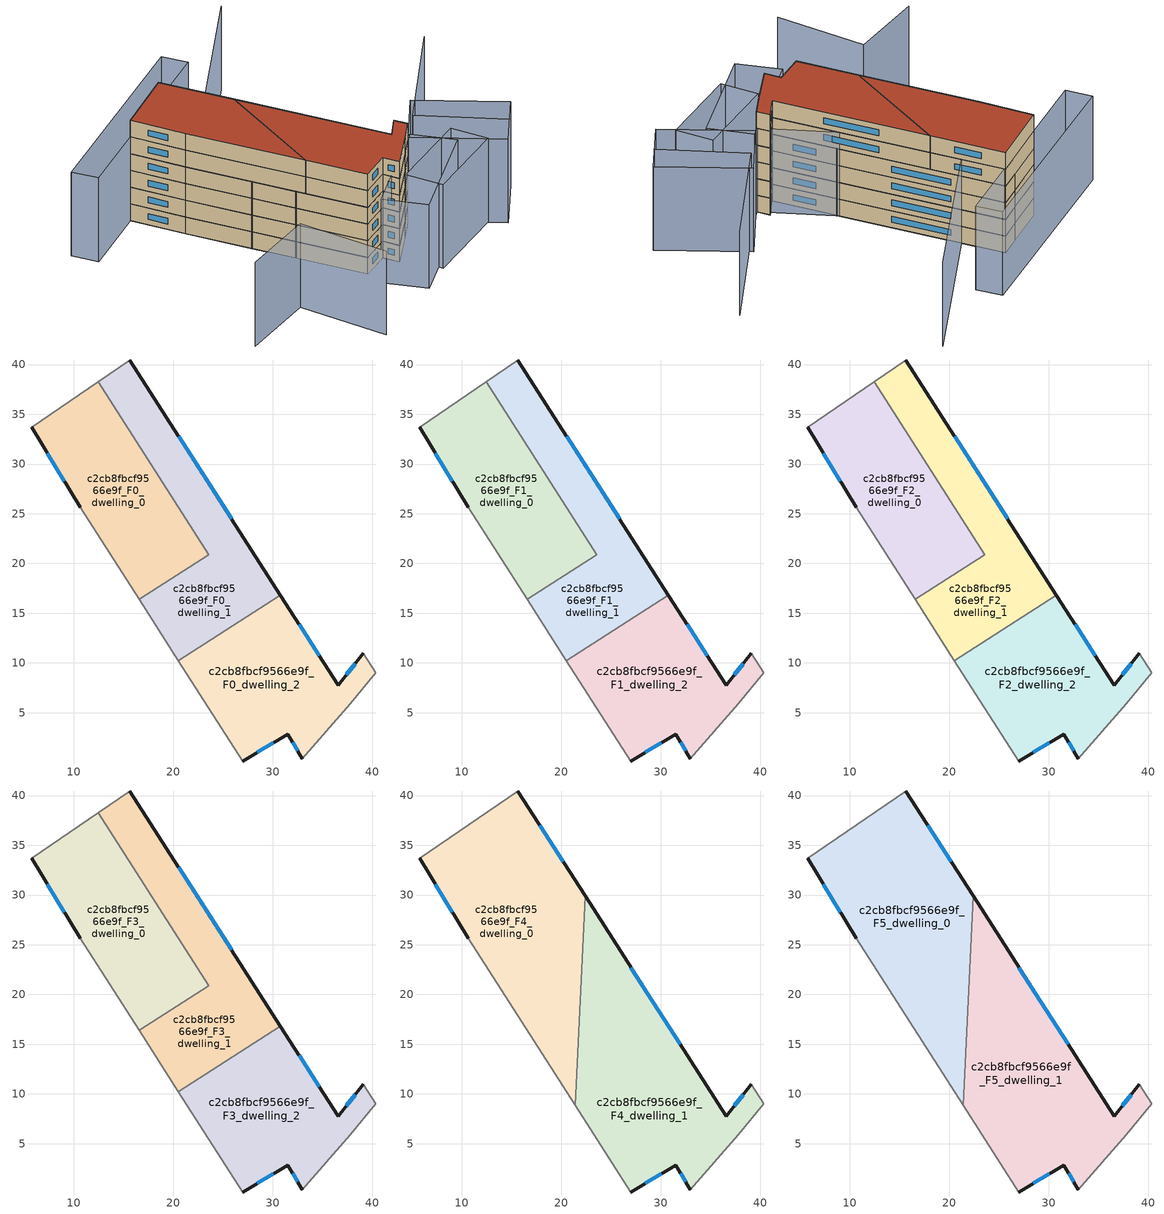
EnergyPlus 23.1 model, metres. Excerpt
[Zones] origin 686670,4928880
c2cb8fbcf9566e9f_F0_dwelling_0
 floor ground (EU_floor_Construction): 23.59,20.9 12.45,38.26 5.78,33.7 10.64,25.66 16.57,16.39 z0
 wall outside (EU_wall_Construction): 10.64,25.66 5.78,33.7 z0:3
 wall adiabatic (EU_wall_Construction): 5.78,33.7 12.45,38.26 / 16.57,16.39 10.64,25.66 z0:3
 wall to c2cb8fbcf9566e9f_F0_dwelling_1 (EU_wall_Construction): 12.45,38.26 23.59,20.9 16.57,16.39 z0:3
 window (EU_Window_Construction): 9.06,28.27 7.36,31.08 z0.98:2.02
c2cb8fbcf9566e9f_F0_dwelling_1
 floor ground (EU_floor_Construction): 30.8,16.82 15.66,40.46 12.45,38.26 23.59,20.9 16.57,16.39 20.52,10.23 z0
 wall outside (EU_wall_Construction): 15.66,40.46 30.8,16.82 z0:3
 wall adiabatic (EU_wall_Construction): 12.45,38.26 15.66,40.46 / 20.52,10.23 16.57,16.39 z0:3
 wall to c2cb8fbcf9566e9f_F0_dwelling_2 (EU_wall_Construction): 30.8,16.82 20.52,10.23 z0:3
 window (EU_Window_Construction): 20.59,32.77 25.88,24.5 z0.98:2.02
c2cb8fbcf9566e9f_F0_dwelling_2
 floor ground (EU_floor_Construction): 37.79,5.89 40.38,9.02 39.11,10.99 36.59,7.77 30.8,16.82 20.52,10.23 26.98,0.14 31.54,2.83 32.99,0.36 z0
 wall outside (EU_wall_Construction): 30.8,16.82 36.59,7.77 39.11,10.99 / 32.99,0.36 31.54,2.83 26.98,0.14 z0:3
 wall adiabatic (EU_wall_Construction): 39.11,10.99 40.38,9.02 37.79,5.89 32.99,0.36 / 26.98,0.14 20.52,10.23 z0:3
 window (EU_Window_Construction): 32.68,13.87 34.71,10.71 / 37.41,8.82 38.29,9.94 / 32.52,1.16 32.01,2.02 / 30.06,1.95 28.46,1.01 z0.98:2.02
c2cb8fbcf9566e9f_F1_dwelling_0
 floor to c2cb8fbcf9566e9f_F0_dwelling_0 (EU_floor_Construction): 23.59,20.9 12.45,38.26 5.78,33.7 10.64,25.66 16.57,16.39 z3
 wall outside (EU_wall_Construction): 10.64,25.66 5.78,33.7 z3:6
 wall adiabatic (EU_wall_Construction): 5.78,33.7 12.45,38.26 / 16.57,16.39 10.64,25.66 z3:6
 wall to c2cb8fbcf9566e9f_F1_dwelling_1 (EU_wall_Construction): 12.45,38.26 23.59,20.9 16.57,16.39 z3:6
 window (EU_Window_Construction): 9.06,28.27 7.36,31.08 z3.98:5.02
c2cb8fbcf9566e9f_F1_dwelling_1
 floor to c2cb8fbcf9566e9f_F0_dwelling_1 (EU_floor_Construction): 30.8,16.82 15.66,40.46 12.45,38.26 23.59,20.9 16.57,16.39 20.52,10.23 z3
 wall outside (EU_wall_Construction): 15.66,40.46 30.8,16.82 z3:6
 wall adiabatic (EU_wall_Construction): 12.45,38.26 15.66,40.46 / 20.52,10.23 16.57,16.39 z3:6
 wall to c2cb8fbcf9566e9f_F1_dwelling_2 (EU_wall_Construction): 30.8,16.82 20.52,10.23 z3:6
 window (EU_Window_Construction): 20.59,32.77 25.88,24.5 z3.98:5.02
c2cb8fbcf9566e9f_F1_dwelling_2
 floor to c2cb8fbcf9566e9f_F0_dwelling_2 (EU_floor_Construction): 37.79,5.89 40.38,9.02 39.11,10.99 36.59,7.77 30.8,16.82 20.52,10.23 26.98,0.14 31.54,2.83 32.99,0.36 z3
 wall outside (EU_wall_Construction): 30.8,16.82 36.59,7.77 39.11,10.99 / 32.99,0.36 31.54,2.83 26.98,0.14 z3:6
 wall adiabatic (EU_wall_Construction): 39.11,10.99 40.38,9.02 37.79,5.89 32.99,0.36 / 26.98,0.14 20.52,10.23 z3:6
 window (EU_Window_Construction): 32.68,13.87 34.71,10.71 / 37.41,8.82 38.29,9.94 / 32.52,1.16 32.01,2.02 / 30.06,1.95 28.46,1.01 z3.98:5.02
c2cb8fbcf9566e9f_F2_dwelling_0
 floor to c2cb8fbcf9566e9f_F1_dwelling_0 (EU_floor_Construction): 23.59,20.9 12.45,38.26 5.78,33.7 10.64,25.66 16.57,16.39 z6
 wall outside (EU_wall_Construction): 10.64,25.66 5.78,33.7 z6:9
 wall adiabatic (EU_wall_Construction): 5.78,33.7 12.45,38.26 / 16.57,16.39 10.64,25.66 z6:9
 wall to c2cb8fbcf9566e9f_F2_dwelling_1 (EU_wall_Construction): 12.45,38.26 23.59,20.9 16.57,16.39 z6:9
 window (EU_Window_Construction): 9.06,28.27 7.36,31.08 z6.98:8.02
c2cb8fbcf9566e9f_F2_dwelling_1
 floor to c2cb8fbcf9566e9f_F1_dwelling_1 (EU_floor_Construction): 30.8,16.82 15.66,40.46 12.45,38.26 23.59,20.9 16.57,16.39 20.52,10.23 z6
 wall outside (EU_wall_Construction): 15.66,40.46 30.8,16.82 z6:9
 wall adiabatic (EU_wall_Construction): 12.45,38.26 15.66,40.46 / 20.52,10.23 16.57,16.39 z6:9
 wall to c2cb8fbcf9566e9f_F2_dwelling_2 (EU_wall_Construction): 30.8,16.82 20.52,10.23 z6:9
 window (EU_Window_Construction): 20.59,32.77 25.88,24.5 z6.98:8.02
c2cb8fbcf9566e9f_F2_dwelling_2
 floor to c2cb8fbcf9566e9f_F1_dwelling_2 (EU_floor_Construction): 37.79,5.89 40.38,9.02 39.11,10.99 36.59,7.77 30.8,16.82 20.52,10.23 26.98,0.14 31.54,2.83 32.99,0.36 z6
 wall outside (EU_wall_Construction): 30.8,16.82 36.59,7.77 39.11,10.99 / 32.99,0.36 31.54,2.83 26.98,0.14 z6:9
 wall adiabatic (EU_wall_Construction): 39.11,10.99 40.38,9.02 37.79,5.89 32.99,0.36 / 26.98,0.14 20.52,10.23 z6:9
 window (EU_Window_Construction): 32.68,13.87 34.71,10.71 / 37.41,8.82 38.29,9.94 / 32.52,1.16 32.01,2.02 / 30.06,1.95 28.46,1.01 z6.98:8.02
c2cb8fbcf9566e9f_F3_dwelling_0
 floor to c2cb8fbcf9566e9f_F2_dwelling_0 (EU_floor_Construction): 23.59,20.9 12.45,38.26 5.78,33.7 10.64,25.66 16.57,16.39 z9
 wall outside (EU_wall_Construction): 10.64,25.66 5.78,33.7 z9:12
 wall adiabatic (EU_wall_Construction): 5.78,33.7 12.45,38.26 / 16.57,16.39 10.64,25.66 z9:12
 wall to c2cb8fbcf9566e9f_F3_dwelling_1 (EU_wall_Construction): 12.45,38.26 23.59,20.9 16.57,16.39 z9:12
 window (EU_Window_Construction): 9.06,28.27 7.36,31.08 z9.98:11.02
c2cb8fbcf9566e9f_F3_dwelling_1
 floor to c2cb8fbcf9566e9f_F2_dwelling_1 (EU_floor_Construction): 30.8,16.82 15.66,40.46 12.45,38.26 23.59,20.9 16.57,16.39 20.52,10.23 z9
 wall outside (EU_wall_Construction): 15.66,40.46 30.8,16.82 z9:12
 wall adiabatic (EU_wall_Construction): 12.45,38.26 15.66,40.46 / 20.52,10.23 16.57,16.39 z9:12
 wall to c2cb8fbcf9566e9f_F3_dwelling_2 (EU_wall_Construction): 30.8,16.82 20.52,10.23 z9:12
 window (EU_Window_Construction): 20.59,32.77 25.88,24.5 z9.98:11.02
c2cb8fbcf9566e9f_F3_dwelling_2
 floor to c2cb8fbcf9566e9f_F2_dwelling_2 (EU_floor_Construction): 37.79,5.89 40.38,9.02 39.11,10.99 36.59,7.77 30.8,16.82 20.52,10.23 26.98,0.14 31.54,2.83 32.99,0.36 z9
 wall outside (EU_wall_Construction): 30.8,16.82 36.59,7.77 39.11,10.99 / 32.99,0.36 31.54,2.83 26.98,0.14 z9:12
 wall adiabatic (EU_wall_Construction): 39.11,10.99 40.38,9.02 37.79,5.89 32.99,0.36 / 26.98,0.14 20.52,10.23 z9:12
 window (EU_Window_Construction): 32.68,13.87 34.71,10.71 / 37.41,8.82 38.29,9.94 / 32.52,1.16 32.01,2.02 / 30.06,1.95 28.46,1.01 z9.98:11.02
c2cb8fbcf9566e9f_F4_dwelling_0
 floor to c2cb8fbcf9566e9f_F3_dwelling_0 (EU_floor_Construction): 21.94,19.83 22.1,23.23 12.45,38.26 5.78,33.7 10.64,25.66 16.57,16.39 z12
 floor to c2cb8fbcf9566e9f_F3_dwelling_1 (EU_floor_Construction): 21.51,10.86 21.94,19.83 16.57,16.39 20.52,10.23 z12; 22.1,23.23 22.41,29.91 15.66,40.46 12.45,38.26 z12
 floor to c2cb8fbcf9566e9f_F3_dwelling_2 (EU_floor_Construction): 21.41,8.84 21.51,10.86 20.52,10.23 z12
 wall outside (EU_wall_Construction): 15.66,40.46 22.42,29.91 / 10.64,25.66 5.78,33.7 z12:15
 wall to c2cb8fbcf9566e9f_F4_dwelling_1 (EU_wall_Construction): 22.42,29.91 21.41,8.84 z12:15
 wall adiabatic (EU_wall_Construction): 21.41,8.84 10.64,25.66 / 5.78,33.7 15.66,40.46 z12:15
 window (EU_Window_Construction): 17.86,37.03 20.22,33.34 / 9.06,28.27 7.36,31.08 z12.98:14.02
c2cb8fbcf9566e9f_F4_dwelling_1
 floor to c2cb8fbcf9566e9f_F3_dwelling_1 (EU_floor_Construction): 30.8,16.82 22.41,29.91 22.1,23.23 23.59,20.9 21.94,19.83 21.51,10.86 z12
 floor to c2cb8fbcf9566e9f_F3_dwelling_2 (EU_floor_Construction): 37.79,5.89 40.38,9.02 39.11,10.99 36.59,7.77 30.8,16.82 21.51,10.86 21.41,8.84 26.98,0.14 31.54,2.83 32.99,0.36 z12
 floor to c2cb8fbcf9566e9f_F3_dwelling_0 (EU_floor_Construction): 23.59,20.9 22.1,23.23 21.94,19.83 z12
 wall outside (EU_wall_Construction): 22.42,29.91 36.59,7.77 39.11,10.99 / 32.99,0.36 31.54,2.83 26.98,0.14 z12:15
 wall adiabatic (EU_wall_Construction): 26.98,0.14 21.41,8.84 / 39.11,10.99 40.38,9.02 37.79,5.89 32.99,0.36 z12:15
 window (EU_Window_Construction): 27.03,22.71 31.98,14.97 / 37.41,8.82 38.29,9.94 / 32.52,1.16 32.01,2.02 / 30.06,1.95 28.46,1.01 z12.98:14.02
c2cb8fbcf9566e9f_F5_dwelling_0
 floor to c2cb8fbcf9566e9f_F4_dwelling_0 (EU_floor_Construction): 21.41,8.84 22.42,29.91 15.66,40.46 5.78,33.7 10.64,25.66 z15
 wall outside (EU_wall_Construction): 15.66,40.46 22.42,29.91 / 10.64,25.66 5.78,33.7 z15:18
 wall to c2cb8fbcf9566e9f_F5_dwelling_1 (EU_wall_Construction): 22.42,29.91 21.41,8.84 z15:18
 wall adiabatic (EU_wall_Construction): 21.41,8.84 10.64,25.66 / 5.78,33.7 15.66,40.46 z15:18
 window (EU_Window_Construction): 17.86,37.03 20.22,33.34 / 9.06,28.27 7.36,31.08 z15.98:17.02
 roof outside (EU_roof_Construction): 15.66,40.46 22.42,29.91 21.41,8.84 10.64,25.66 5.78,33.7 z18
c2cb8fbcf9566e9f_F5_dwelling_1
 floor to c2cb8fbcf9566e9f_F4_dwelling_1 (EU_floor_Construction): 37.79,5.89 40.38,9.02 39.11,10.99 36.59,7.77 22.42,29.91 21.41,8.84 26.98,0.14 31.54,2.83 32.99,0.36 z15
 wall outside (EU_wall_Construction): 22.42,29.91 36.59,7.77 39.11,10.99 / 32.99,0.36 31.54,2.83 26.98,0.14 z15:18
 wall adiabatic (EU_wall_Construction): 26.98,0.14 21.41,8.84 / 39.11,10.99 40.38,9.02 37.79,5.89 32.99,0.36 z15:18
 window (EU_Window_Construction): 27.03,22.71 31.98,14.97 / 37.41,8.82 38.29,9.94 / 32.52,1.16 32.01,2.02 / 30.06,1.95 28.46,1.01 z15.98:17.02
 roof outside (EU_roof_Construction): 22.42,29.91 36.59,7.77 39.11,10.99 40.38,9.02 37.79,5.89 32.99,0.36 31.54,2.83 26.98,0.14 21.41,8.84 z18
shading: 0.9,-7.49 12.96,-2.02 / 12.96,-2.02 19.32,-16.04 / 56.7,5.29 45.11,14.62 / 45.11,14.62 59.55,32.58 / 40.38,9.02 15.68,29.49 / 15.68,29.49 38.96,57.57 / 50.89,2.46 37.54,-4.86 / 37.54,-4.86 34.42,0.83 / 34.42,0.83 47.76,8.16 / 47.76,8.16 50.89,2.46 / 27.29,-3 41.57,10.28 / 41.57,10.28 46.72,4.75 / 46.72,4.75 32.44,-8.53 / 32.44,-8.53 27.29,-3 / 47.32,18.46 59.72,9.42 / 59.72,9.42 53.28,0.57 / 53.28,0.57 40.88,9.61 / 40.88,9.61 47.32,18.46 / -7.44,30.21 23,50.51 / 23,50.51 25.5,46.76 / 25.5,46.76 -4.94,26.46 / -4.94,26.46 -7.44,30.21 z0:15
[Building]
EU S2 Campaign: North Axis=0; Terrain=City; Solar Distribution=FullExterior
[Site:Location]
Bologna: Latitude=44.5; Longitude=11.25; Time Zone=1; Elevation=37
[SizingPeriod:WeatherFileDays]
AnnualSizingPeriod: Begin Month=1; Begin Day of Month=1; End Month=12; End Day of Month=31; Day of Week for Start Day=Monday; Use Weather File Daylight Saving Period=No; Use Weather File Rain and Snow Indicators=No
[MATERIAL]
EU_InternalMass_Material: Roughness=MediumRough; Thickness=0.1; Conductivity=1; Density=1800; Specific Heat=900; Thermal Absorptance=0.9; Solar Absorptance=0.7; Visible Absorptance=0.7
[MATERIAL:NOMASS] Roughness=MediumRough; Thermal Absorptance=0.9; Solar Absorptance=0.7; Visible Absorptance=0.7
Name | Thermal Resistance
EU_wall_NoMass | 0.905828
EU_roof_NoMass | 0.37593
EU_floor_NoMass | 0.67114
[WINDOWMATERIAL:SIMPLEGLAZINGSYSTEM]
EU_Window_SimpleGlazing: UFactor=4.52486; Solar Heat Gain Coefficient=0.85; Visible Transmittance=0.85
[CONSTRUCTION]
EU_wall_Construction: EU_wall_NoMass
EU_roof_Construction: EU_roof_NoMass
EU_floor_Construction: EU_floor_NoMass
EU_InternalMass_Construction: EU_InternalMass_Material
EU_Window_Construction: EU_Window_SimpleGlazing
[ZONE] Type=1; Multiplier=1; Ceiling Height=autocalculate; Floor Area=autocalculate; Part of Total Floor Area=Yes
Name | Volume
c2cb8fbcf9566e9f_F0_dwelling_0; c2cb8fbcf9566e9f_F1_dwelling_0; c2cb8fbcf9566e9f_F2_dwelling_0; c2cb8fbcf9566e9f_F3_dwelling_0 | 508.948
c2cb8fbcf9566e9f_F4_dwelling_0; c2cb8fbcf9566e9f_F5_dwelling_0 | 763.447
c2cb8fbcf9566e9f_F0_dwelling_1; c2cb8fbcf9566e9f_F1_dwelling_1; c2cb8fbcf9566e9f_F2_dwelling_1; c2cb8fbcf9566e9f_F3_dwelling_1 | 508.972
c2cb8fbcf9566e9f_F4_dwelling_1; c2cb8fbcf9566e9f_F5_dwelling_1 | 763.485
c2cb8fbcf9566e9f_F0_dwelling_2; c2cb8fbcf9566e9f_F1_dwelling_2; c2cb8fbcf9566e9f_F2_dwelling_2; c2cb8fbcf9566e9f_F3_dwelling_2 | 508.969
[INTERNALMASS] Construction=EU_InternalMass_Construction
Name | Zone or ZoneList | Surface Area
c2cb8fbcf9566e9f_F0_dwelling_0_EU_InternalMass | c2cb8fbcf9566e9f_F0_dwelling_0 | 169.65
c2cb8fbcf9566e9f_F0_dwelling_1_EU_InternalMass | c2cb8fbcf9566e9f_F0_dwelling_1 | 169.657
c2cb8fbcf9566e9f_F0_dwelling_2_EU_InternalMass | c2cb8fbcf9566e9f_F0_dwelling_2 | 169.655
c2cb8fbcf9566e9f_F1_dwelling_0_EU_InternalMass | c2cb8fbcf9566e9f_F1_dwelling_0 | 169.65
c2cb8fbcf9566e9f_F1_dwelling_1_EU_InternalMass | c2cb8fbcf9566e9f_F1_dwelling_1 | 169.657
c2cb8fbcf9566e9f_F1_dwelling_2_EU_InternalMass | c2cb8fbcf9566e9f_F1_dwelling_2 | 169.655
c2cb8fbcf9566e9f_F2_dwelling_0_EU_InternalMass | c2cb8fbcf9566e9f_F2_dwelling_0 | 169.65
c2cb8fbcf9566e9f_F2_dwelling_1_EU_InternalMass | c2cb8fbcf9566e9f_F2_dwelling_1 | 169.657
c2cb8fbcf9566e9f_F2_dwelling_2_EU_InternalMass | c2cb8fbcf9566e9f_F2_dwelling_2 | 169.655
c2cb8fbcf9566e9f_F3_dwelling_0_EU_InternalMass | c2cb8fbcf9566e9f_F3_dwelling_0 | 169.65
c2cb8fbcf9566e9f_F3_dwelling_1_EU_InternalMass | c2cb8fbcf9566e9f_F3_dwelling_1 | 169.657
c2cb8fbcf9566e9f_F3_dwelling_2_EU_InternalMass | c2cb8fbcf9566e9f_F3_dwelling_2 | 169.655
c2cb8fbcf9566e9f_F4_dwelling_0_EU_InternalMass | c2cb8fbcf9566e9f_F4_dwelling_0 | 254.483
c2cb8fbcf9566e9f_F4_dwelling_1_EU_InternalMass | c2cb8fbcf9566e9f_F4_dwelling_1 | 254.495
c2cb8fbcf9566e9f_F5_dwelling_0_EU_InternalMass | c2cb8fbcf9566e9f_F5_dwelling_0 | 254.483
c2cb8fbcf9566e9f_F5_dwelling_1_EU_InternalMass | c2cb8fbcf9566e9f_F5_dwelling_1 | 254.495
[OTHEREQUIPMENT] Fuel Type=Electricity; Design Level Calculation Method=Watts/Area; Power per Zone Floor Area=1; Fraction Latent=0; Fraction Radiant=0; Fraction Lost=0; Carbon Dioxide Generation Rate=0; EndUse Subcategory=EU_Step8_InternalGains
Name | Zone or ZoneList or Space or SpaceList | Schedule
EU_Step8_InternalGain_c2cb8fbcf9566e9f_F0_dwelling_0_f000 | c2cb8fbcf9566e9f_F0_dwelling_0 | EU_Step8_GainSchedule_c2cb8fbcf9566e9f_F0_dwelling_0_f000
EU_Step8_InternalGain_c2cb8fbcf9566e9f_F0_dwelling_1_f000 | c2cb8fbcf9566e9f_F0_dwelling_1 | EU_Step8_GainSchedule_c2cb8fbcf9566e9f_F0_dwelling_1_f000
EU_Step8_InternalGain_c2cb8fbcf9566e9f_F0_dwelling_2_f000 | c2cb8fbcf9566e9f_F0_dwelling_2 | EU_Step8_GainSchedule_c2cb8fbcf9566e9f_F0_dwelling_2_f000
EU_Step8_InternalGain_c2cb8fbcf9566e9f_F1_dwelling_0_f000 | c2cb8fbcf9566e9f_F1_dwelling_0 | EU_Step8_GainSchedule_c2cb8fbcf9566e9f_F1_dwelling_0_f000
EU_Step8_InternalGain_c2cb8fbcf9566e9f_F1_dwelling_1_f000 | c2cb8fbcf9566e9f_F1_dwelling_1 | EU_Step8_GainSchedule_c2cb8fbcf9566e9f_F1_dwelling_1_f000
EU_Step8_InternalGain_c2cb8fbcf9566e9f_F1_dwelling_2_f000 | c2cb8fbcf9566e9f_F1_dwelling_2 | EU_Step8_GainSchedule_c2cb8fbcf9566e9f_F1_dwelling_2_f000
EU_Step8_InternalGain_c2cb8fbcf9566e9f_F2_dwelling_0_f000 | c2cb8fbcf9566e9f_F2_dwelling_0 | EU_Step8_GainSchedule_c2cb8fbcf9566e9f_F2_dwelling_0_f000
EU_Step8_InternalGain_c2cb8fbcf9566e9f_F2_dwelling_1_f000 | c2cb8fbcf9566e9f_F2_dwelling_1 | EU_Step8_GainSchedule_c2cb8fbcf9566e9f_F2_dwelling_1_f000
EU_Step8_InternalGain_c2cb8fbcf9566e9f_F2_dwelling_2_f000 | c2cb8fbcf9566e9f_F2_dwelling_2 | EU_Step8_GainSchedule_c2cb8fbcf9566e9f_F2_dwelling_2_f000
EU_Step8_InternalGain_c2cb8fbcf9566e9f_F3_dwelling_0_f000 | c2cb8fbcf9566e9f_F3_dwelling_0 | EU_Step8_GainSchedule_c2cb8fbcf9566e9f_F3_dwelling_0_f000
EU_Step8_InternalGain_c2cb8fbcf9566e9f_F3_dwelling_1_f000 | c2cb8fbcf9566e9f_F3_dwelling_1 | EU_Step8_GainSchedule_c2cb8fbcf9566e9f_F3_dwelling_1_f000
EU_Step8_InternalGain_c2cb8fbcf9566e9f_F3_dwelling_2_f000 | c2cb8fbcf9566e9f_F3_dwelling_2 | EU_Step8_GainSchedule_c2cb8fbcf9566e9f_F3_dwelling_2_f000
EU_Step8_InternalGain_c2cb8fbcf9566e9f_F4_dwelling_0_f000 | c2cb8fbcf9566e9f_F4_dwelling_0 | EU_Step8_GainSchedule_c2cb8fbcf9566e9f_F4_dwelling_0_f000
EU_Step8_InternalGain_c2cb8fbcf9566e9f_F4_dwelling_1_f000 | c2cb8fbcf9566e9f_F4_dwelling_1 | EU_Step8_GainSchedule_c2cb8fbcf9566e9f_F4_dwelling_1_f000
EU_Step8_InternalGain_c2cb8fbcf9566e9f_F5_dwelling_0_f000 | c2cb8fbcf9566e9f_F5_dwelling_0 | EU_Step8_GainSchedule_c2cb8fbcf9566e9f_F5_dwelling_0_f000
EU_Step8_InternalGain_c2cb8fbcf9566e9f_F5_dwelling_1_f000 | c2cb8fbcf9566e9f_F5_dwelling_1 | EU_Step8_GainSchedule_c2cb8fbcf9566e9f_F5_dwelling_1_f000
[ZONEVENTILATION:DESIGNFLOWRATE] Schedule=EU_AlwaysOn; Design Flow Rate Calculation Method=AirChanges/Hour; Air Changes per Hour=0.73129; Ventilation Type=Natural; Fan Pressure Rise=0; Fan Total Efficiency=1; Constant Term Coefficient=1; Temperature Term Coefficient=0; Velocity Term Coefficient=0; Velocity Squared Term Coefficient=0; Minimum Indoor Temperature=-100; Maximum Indoor Temperature=100; Delta Temperature=-100; Minimum Outdoor Temperature=-100; Maximum Outdoor Temperature=100; Maximum Wind Speed=40
Name | Zone or ZoneList or Space or SpaceList
EU_ConstantAir_c2cb8fbcf9566e9f_F0_dwelling_0 | c2cb8fbcf9566e9f_F0_dwelling_0
EU_ConstantAir_c2cb8fbcf9566e9f_F0_dwelling_1 | c2cb8fbcf9566e9f_F0_dwelling_1
EU_ConstantAir_c2cb8fbcf9566e9f_F0_dwelling_2 | c2cb8fbcf9566e9f_F0_dwelling_2
EU_ConstantAir_c2cb8fbcf9566e9f_F1_dwelling_0 | c2cb8fbcf9566e9f_F1_dwelling_0
EU_ConstantAir_c2cb8fbcf9566e9f_F1_dwelling_1 | c2cb8fbcf9566e9f_F1_dwelling_1
EU_ConstantAir_c2cb8fbcf9566e9f_F1_dwelling_2 | c2cb8fbcf9566e9f_F1_dwelling_2
EU_ConstantAir_c2cb8fbcf9566e9f_F2_dwelling_0 | c2cb8fbcf9566e9f_F2_dwelling_0
EU_ConstantAir_c2cb8fbcf9566e9f_F2_dwelling_1 | c2cb8fbcf9566e9f_F2_dwelling_1
EU_ConstantAir_c2cb8fbcf9566e9f_F2_dwelling_2 | c2cb8fbcf9566e9f_F2_dwelling_2
EU_ConstantAir_c2cb8fbcf9566e9f_F3_dwelling_0 | c2cb8fbcf9566e9f_F3_dwelling_0
EU_ConstantAir_c2cb8fbcf9566e9f_F3_dwelling_1 | c2cb8fbcf9566e9f_F3_dwelling_1
EU_ConstantAir_c2cb8fbcf9566e9f_F3_dwelling_2 | c2cb8fbcf9566e9f_F3_dwelling_2
EU_ConstantAir_c2cb8fbcf9566e9f_F4_dwelling_0 | c2cb8fbcf9566e9f_F4_dwelling_0
EU_ConstantAir_c2cb8fbcf9566e9f_F4_dwelling_1 | c2cb8fbcf9566e9f_F4_dwelling_1
EU_ConstantAir_c2cb8fbcf9566e9f_F5_dwelling_0 | c2cb8fbcf9566e9f_F5_dwelling_0
EU_ConstantAir_c2cb8fbcf9566e9f_F5_dwelling_1 | c2cb8fbcf9566e9f_F5_dwelling_1
[HVACTEMPLATE:THERMOSTAT] Constant Heating Setpoint=20; Constant Cooling Setpoint=50
EU_HeatOnly_c2cb8fbcf9566e9f_F0_dwelling_0; EU_HeatOnly_c2cb8fbcf9566e9f_F0_dwelling_1; EU_HeatOnly_c2cb8fbcf9566e9f_F0_dwelling_2; EU_HeatOnly_c2cb8fbcf9566e9f_F1_dwelling_0; EU_HeatOnly_c2cb8fbcf9566e9f_F1_dwelling_1; EU_HeatOnly_c2cb8fbcf9566e9f_F1_dwelling_2; EU_HeatOnly_c2cb8fbcf9566e9f_F2_dwelling_0; EU_HeatOnly_c2cb8fbcf9566e9f_F2_dwelling_1; EU_HeatOnly_c2cb8fbcf9566e9f_F2_dwelling_2; EU_HeatOnly_c2cb8fbcf9566e9f_F3_dwelling_0; EU_HeatOnly_c2cb8fbcf9566e9f_F3_dwelling_1; EU_HeatOnly_c2cb8fbcf9566e9f_F3_dwelling_2; EU_HeatOnly_c2cb8fbcf9566e9f_F4_dwelling_0; EU_HeatOnly_c2cb8fbcf9566e9f_F4_dwelling_1; EU_HeatOnly_c2cb8fbcf9566e9f_F5_dwelling_0; EU_HeatOnly_c2cb8fbcf9566e9f_F5_dwelling_1
[HVACTEMPLATE:ZONE:IDEALLOADSAIRSYSTEM] System Availability Schedule=EU_AlwaysOn; Maximum Heating Supply Air Temperature=50; Minimum Cooling Supply Air Temperature=13; Maximum Heating Supply Air Humidity Ratio=0.0156; Minimum Cooling Supply Air Humidity Ratio=0.0077; Heating Limit=NoLimit; Cooling Limit=NoLimit; Heating Availability Schedule=EU_AlwaysOn; Cooling Availability Schedule=EU_CoolingOff; Dehumidification Control Type=ConstantSensibleHeatRatio; Cooling Sensible Heat Ratio=0.7; Dehumidification Setpoint=60; Humidification Control Type=None; Humidification Setpoint=30; Outdoor Air Method=None; Outdoor Air Flow Rate per Person=0.00944; Outdoor Air Flow Rate per Zone Floor Area=0; Outdoor Air Flow Rate per Zone=0; Demand Controlled Ventilation Type=None; Outdoor Air Economizer Type=NoEconomizer; Heat Recovery Type=None; Sensible Heat Recovery Effectiveness=0.7; Latent Heat Recovery Effectiveness=0.65
Name | Template Thermostat
c2cb8fbcf9566e9f_F0_dwelling_0 | EU_HeatOnly_c2cb8fbcf9566e9f_F0_dwelling_0
c2cb8fbcf9566e9f_F0_dwelling_1 | EU_HeatOnly_c2cb8fbcf9566e9f_F0_dwelling_1
c2cb8fbcf9566e9f_F0_dwelling_2 | EU_HeatOnly_c2cb8fbcf9566e9f_F0_dwelling_2
c2cb8fbcf9566e9f_F1_dwelling_0 | EU_HeatOnly_c2cb8fbcf9566e9f_F1_dwelling_0
c2cb8fbcf9566e9f_F1_dwelling_1 | EU_HeatOnly_c2cb8fbcf9566e9f_F1_dwelling_1
c2cb8fbcf9566e9f_F1_dwelling_2 | EU_HeatOnly_c2cb8fbcf9566e9f_F1_dwelling_2
c2cb8fbcf9566e9f_F2_dwelling_0 | EU_HeatOnly_c2cb8fbcf9566e9f_F2_dwelling_0
c2cb8fbcf9566e9f_F2_dwelling_1 | EU_HeatOnly_c2cb8fbcf9566e9f_F2_dwelling_1
c2cb8fbcf9566e9f_F2_dwelling_2 | EU_HeatOnly_c2cb8fbcf9566e9f_F2_dwelling_2
c2cb8fbcf9566e9f_F3_dwelling_0 | EU_HeatOnly_c2cb8fbcf9566e9f_F3_dwelling_0
c2cb8fbcf9566e9f_F3_dwelling_1 | EU_HeatOnly_c2cb8fbcf9566e9f_F3_dwelling_1
c2cb8fbcf9566e9f_F3_dwelling_2 | EU_HeatOnly_c2cb8fbcf9566e9f_F3_dwelling_2
c2cb8fbcf9566e9f_F4_dwelling_0 | EU_HeatOnly_c2cb8fbcf9566e9f_F4_dwelling_0
c2cb8fbcf9566e9f_F4_dwelling_1 | EU_HeatOnly_c2cb8fbcf9566e9f_F4_dwelling_1
c2cb8fbcf9566e9f_F5_dwelling_0 | EU_HeatOnly_c2cb8fbcf9566e9f_F5_dwelling_0
c2cb8fbcf9566e9f_F5_dwelling_1 | EU_HeatOnly_c2cb8fbcf9566e9f_F5_dwelling_1
[SIZING:ZONE] Zone Cooling Design Supply Air Temperature Input Method=SupplyAirTemperature; Zone Cooling Design Supply Air Temperature=13; Zone Heating Design Supply Air Temperature Input Method=SupplyAirTemperature; Zone Heating Design Supply Air Temperature=50; Zone Cooling Design Supply Air Humidity Ratio=0.008; Zone Heating Design Supply Air Humidity Ratio=0.008; Cooling Design Air Flow Method=DesignDay; Cooling Design Air Flow Rate=0; Cooling Minimum Air Flow per Zone Floor Area=0.000762; Cooling Minimum Air Flow=0; Cooling Minimum Air Flow Fraction=0.2; Heating Design Air Flow Method=DesignDay; Heating Design Air Flow Rate=0; Heating Maximum Air Flow per Zone Floor Area=0.002032; Heating Maximum Air Flow=0.141576; Heating Maximum Air Flow Fraction=0.3; Account for Dedicated Outdoor Air System=No; Dedicated Outdoor Air System Control Strategy=NeutralSupplyAir; Dedicated Outdoor Air Low Setpoint Temperature for Design=autosize; Dedicated Outdoor Air High Setpoint Temperature for Design=autosize; Zone Load Sizing Method=Sensible Load Only No Latent Load; Zone Latent Cooling Design Supply Air Humidity Ratio Input Method=HumidityRatioDifference; Zone Cooling Design Supply Air Humidity Ratio Difference=0.005; Zone Latent Heating Design Supply Air Humidity Ratio Input Method=HumidityRatioDifference; Zone Humidification Design Supply Air Humidity Ratio Difference=0.005
c2cb8fbcf9566e9f_F0_dwelling_0; c2cb8fbcf9566e9f_F0_dwelling_1; c2cb8fbcf9566e9f_F0_dwelling_2; c2cb8fbcf9566e9f_F1_dwelling_0; c2cb8fbcf9566e9f_F1_dwelling_1; c2cb8fbcf9566e9f_F1_dwelling_2; c2cb8fbcf9566e9f_F2_dwelling_0; c2cb8fbcf9566e9f_F2_dwelling_1; c2cb8fbcf9566e9f_F2_dwelling_2; c2cb8fbcf9566e9f_F3_dwelling_0; c2cb8fbcf9566e9f_F3_dwelling_1; c2cb8fbcf9566e9f_F3_dwelling_2; c2cb8fbcf9566e9f_F4_dwelling_0; c2cb8fbcf9566e9f_F4_dwelling_1; c2cb8fbcf9566e9f_F5_dwelling_0; c2cb8fbcf9566e9f_F5_dwelling_1
[SCHEDULE:CONSTANT]
Name | Hourly Value
EU_AlwaysOn | 1
EU_CoolingOff | 0
[SCHEDULE:FILE] Column Number=1; Rows to Skip at Top=0; Number of Hours of Data=8760; Column Separator=Comma; Interpolate to Timestep=No; Minutes per Item=60; Adjust Schedule for Daylight Savings=Yes
Name | File
EU_Step8_GainSchedule_c2cb8fbcf9566e9f_F0_dwelling_0_f000 | ../../schedules/c2cb8fbcf9566e9f/c2cb8fbcf9566e9f_F0_dwelling_0_f000_gain.csv
EU_Step8_GainSchedule_c2cb8fbcf9566e9f_F0_dwelling_1_f000 | ../../schedules/c2cb8fbcf9566e9f/c2cb8fbcf9566e9f_F0_dwelling_1_f000_gain.csv
EU_Step8_GainSchedule_c2cb8fbcf9566e9f_F0_dwelling_2_f000 | ../../schedules/c2cb8fbcf9566e9f/c2cb8fbcf9566e9f_F0_dwelling_2_f000_gain.csv
EU_Step8_GainSchedule_c2cb8fbcf9566e9f_F1_dwelling_0_f000 | ../../schedules/c2cb8fbcf9566e9f/c2cb8fbcf9566e9f_F1_dwelling_0_f000_gain.csv
EU_Step8_GainSchedule_c2cb8fbcf9566e9f_F1_dwelling_1_f000 | ../../schedules/c2cb8fbcf9566e9f/c2cb8fbcf9566e9f_F1_dwelling_1_f000_gain.csv
EU_Step8_GainSchedule_c2cb8fbcf9566e9f_F1_dwelling_2_f000 | ../../schedules/c2cb8fbcf9566e9f/c2cb8fbcf9566e9f_F1_dwelling_2_f000_gain.csv
EU_Step8_GainSchedule_c2cb8fbcf9566e9f_F2_dwelling_0_f000 | ../../schedules/c2cb8fbcf9566e9f/c2cb8fbcf9566e9f_F2_dwelling_0_f000_gain.csv
EU_Step8_GainSchedule_c2cb8fbcf9566e9f_F2_dwelling_1_f000 | ../../schedules/c2cb8fbcf9566e9f/c2cb8fbcf9566e9f_F2_dwelling_1_f000_gain.csv
EU_Step8_GainSchedule_c2cb8fbcf9566e9f_F2_dwelling_2_f000 | ../../schedules/c2cb8fbcf9566e9f/c2cb8fbcf9566e9f_F2_dwelling_2_f000_gain.csv
EU_Step8_GainSchedule_c2cb8fbcf9566e9f_F3_dwelling_0_f000 | ../../schedules/c2cb8fbcf9566e9f/c2cb8fbcf9566e9f_F3_dwelling_0_f000_gain.csv
EU_Step8_GainSchedule_c2cb8fbcf9566e9f_F3_dwelling_1_f000 | ../../schedules/c2cb8fbcf9566e9f/c2cb8fbcf9566e9f_F3_dwelling_1_f000_gain.csv
EU_Step8_GainSchedule_c2cb8fbcf9566e9f_F3_dwelling_2_f000 | ../../schedules/c2cb8fbcf9566e9f/c2cb8fbcf9566e9f_F3_dwelling_2_f000_gain.csv
EU_Step8_GainSchedule_c2cb8fbcf9566e9f_F4_dwelling_0_f000 | ../../schedules/c2cb8fbcf9566e9f/c2cb8fbcf9566e9f_F4_dwelling_0_f000_gain.csv
EU_Step8_GainSchedule_c2cb8fbcf9566e9f_F4_dwelling_1_f000 | ../../schedules/c2cb8fbcf9566e9f/c2cb8fbcf9566e9f_F4_dwelling_1_f000_gain.csv
EU_Step8_GainSchedule_c2cb8fbcf9566e9f_F5_dwelling_0_f000 | ../../schedules/c2cb8fbcf9566e9f/c2cb8fbcf9566e9f_F5_dwelling_0_f000_gain.csv
EU_Step8_GainSchedule_c2cb8fbcf9566e9f_F5_dwelling_1_f000 | ../../schedules/c2cb8fbcf9566e9f/c2cb8fbcf9566e9f_F5_dwelling_1_f000_gain.csv
